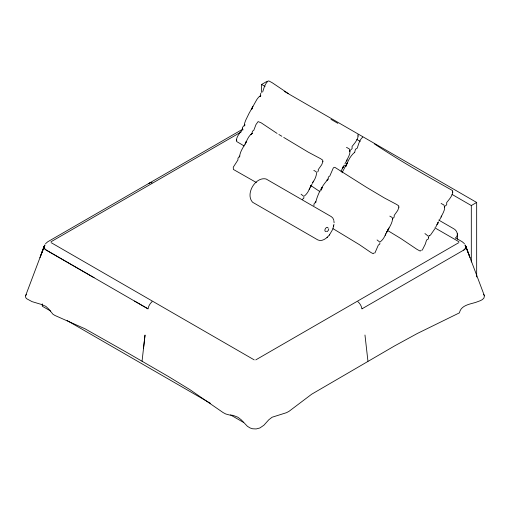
<?xml version="1.0" encoding="UTF-8"?>
<svg xmlns="http://www.w3.org/2000/svg" width="510" height="510" viewBox="0 0 510 510"><rect width="100%" height="100%" fill="white"/><g stroke="black" fill="none" stroke-linecap="round" stroke-linejoin="round"><path stroke-width="0.76" d="M244.564 125.122L244.577 123.382L245.622 120.424L249.078 113.322L256.836 99.52L258.685 97.085L260.852 95.855L260.049 96.403L260.814 93.183M438.683 220.059L453.122 228.397C456.934 229.94 459.3 235.55 455.232 238.202M313.943 205.689L313.988 203.968L315.741 201.73L315.639 202.859C317.316 194.667 322.441 184.913 328.376 179.029M316.57 173.17C316.245 176.473 314.785 179.788 312.726 182.427M392.579 218.905C392.152 223.839 388.888 227.791 386.816 232.114M328.765 228.856L328.3 230.431L327.165 231.623M329.358 235.065L332.769 229.277L333.954 224.317M44.217 246.368L25.576 295.8L25.576 297.171L26.399 298.567L32.002 301.62L41.476 304.464L45.855 306.363L48.896 309.251L52.919 314.211L54.946 315.46L84.928 328.74L128.571 353.43L168.402 376.501L189.835 389.583L223.138 412.596L225.745 413.98L229.423 415L233.095 415.357L237.896 417.231L241.185 419.762L247.439 426.322L250.117 427.966L252.616 428.782L256.186 428.942L259.883 427.966L263.893 425.232L268.815 419.762L272.104 417.231L286.55 412.66L289.087 411.283L311.674 394.211L394.453 345.99L417.314 333.495L459.414 312.859C460.97 305.28 469.602 304.247 475.843 302.353C478.845 301.008 484.736 300.135 484.423 295.8L465.783 246.368M143.546 348.12L145.031 335.025L142.054 361.214M236.328 140.193C236.908 136.049 239.98 132.734 242.518 129.559L242.492 127.328L244.908 124.612L244.685 125.989M358.262 135.819C357.682 139.963 354.609 143.284 352.066 146.459L352.098 148.684L350.644 149.914M452.874 191.907C452.293 196.05 449.221 199.365 446.683 202.547L446.709 204.771L445.262 206.002M236.767 139.925L236.57 141.474L244.162 145.962M357.822 136.093L358.014 134.538M452.434 192.174L452.631 190.625C426.15 175.714 399.623 160.656 374.289 143.807M392.496 218.777L392.413 219.37L392.725 218.669M323.047 161.243L321.727 164.711L318.202 169.677L318.361 170.71L317.666 172.004M399.05 206.983L397.73 210.445L394.204 215.411L394.16 217.132L393.172 218.191M322.588 161.396L322.779 160.191L320.662 158.737L308.295 152.171L283.719 137.413M398.597 207.136L398.782 205.925L396.672 204.472L384.298 197.905L366.499 187.317L334.923 167.376L334.114 167.325L333.247 168.096L329.791 176.046L328.421 176.964L328.07 178.774L326.935 180.234L327.662 179.418M349.803 150.654L349.675 151.4L350.07 150.507M354.667 152.484L355.432 149.264L357.249 148.155C358.517 144.292 359.55 139.861 362.699 137.101M429.05 236.053L429.159 235.703M333.648 226.3L333.789 225.834M444.452 207.347L444.688 206.595M262.637 92.068C263.906 88.204 264.932 83.774 268.081 81.013L269.012 81.02L272.142 82.684L288.418 93.611M321.306 189.93L322.18 187.355L321.294 189.981M251.519 109.688L252.845 106.297L251.551 109.682M245.291 144.241C246.827 140.288 248.619 135.603 252.367 133.295L250.926 134.5L252.067 133.04L252.418 131.229L253.789 130.305L255.988 124.561L258.111 121.59L261.171 122.821L277.077 133.416M345.914 166.445C347.794 161.275 350.389 155.728 354.711 152.273M147.976 308.837L46.251 250.104A7.452 4.303 0 0 1 45.071 244.915C43.286 246.496 44.3 249.25 46.289 250.11L94.089 277.701M245.775 142.787L246.177 141.621C244.009 146.701 239.668 151.406 239.63 157.118M304.342 196.05C306.905 194.029 308.767 190.989 309.806 187.884M380.345 241.785C382.908 239.77 384.769 236.729 385.815 233.625M309.175 189.631L311.062 185.736L310.316 187.004M385.178 235.371L387.064 231.476L386.325 232.745M41.641 253.183L44.357 245.954M40.57 256.007L44.313 246.094M39.933 257.684L44.262 246.228M346.169 165.763L347.463 162.378L342.006 172.801M25.576 295.8L26.399 294.404M347.042 159.993L346.481 160.892C348.107 157.271 351.447 152.936 349.344 148.945L346.481 147.345M441.66 216.074L441.099 216.98C442.725 213.358 446.065 209.023 443.961 205.026L441.099 203.426M312.043 184.065L310.807 186.373M388.429 228.811L387.804 230.093L389.002 227.919M342.28 168.504L343.255 166.917L340.999 171.239M436.898 224.591L437.873 223.004L435.616 227.326M343.255 166.917L342.867 167.554L343.663 166.215M437.873 223.004L437.484 223.641L438.536 221.831M346.928 160.178L344.887 163.933M441.545 216.259L439.505 220.02M374.901 253.005L378.356 245.055L379.727 244.137L379.912 242.989M422.267 250.142L425.327 244.048L426.57 240.031L428.387 238.916L428.432 236.997L428.438 237.36M312.318 183.358L313.624 181.152L313.312 181.605M342.809 167.65L343.408 166.7M437.421 223.737L438.026 222.781M434.807 228.85L430.529 235.021L429.114 235.913M45.537 243.684L47.742 241.778L242.856 129.113M333.789 220.148L332.839 218.05L331.328 216.648L266.105 178.991C255.312 176.403 245.017 194.24 252.654 202.291L317.877 239.949C321.249 241.549 324.953 239.451 327.401 237.131M327.063 237.481L329.53 234.88M374.104 252.934L373.231 253.725L370.974 252.539L359.327 244.609L332.973 228.639M421.349 250.104L420.195 251.079L417.059 249.415L400.783 238.489L388.142 230.813M302.353 199.314L303.724 198.396L303.909 197.249M463.711 250.11L465.649 248.16A7.452 4.303 0 0 1 463.717 250.091L361.979 308.83M261.611 92.425L261.611 84.469L266.959 81.383M51.064 241.734L241.173 131.962M152.037 301.729L152.05 301.722A7.752 4.475 -60 0 0 147.996 308.83L134.525 301.059M452 194.386L471.31 205.543L476.665 202.451L476.665 276.968M255.759 359.894L458.911 242.594M239.732 155.99L237.985 158.227L237.94 159.949L233.274 167.191L233.363 169.435L256.371 182.535M428.349 236.245L424.932 233.561M303.769 196.331L301.072 194.208M379.778 242.072L377.075 239.949M313.809 170.385L315.996 171.609L316.506 172.507M389.812 216.125L392.005 217.343L392.515 218.242M284.204 91.335L476.665 202.451M261.611 84.469L265.06 86.458M356.802 139.428L360.251 141.423M343.765 165.259L345.831 166.451M456.048 238.189L462.232 241.759L464.431 243.672M434.89 227.849L458.911 241.714M152.037 182.854L152.05 182.86A7.752 4.475 60 0 0 148.684 183.734M357.918 301.722L357.931 301.729A7.752 4.475 60 0 1 361.992 308.837M51.064 242.613L254.241 359.894M50.56 311.004L42.279 306.229L42.279 303.864M67.116 320.567L210.592 403.404M230.596 414.949L243.703 422.516M330.971 119.327L337.862 123.337M278.881 134.506L281.883 136.285M319.936 191.652L310.539 185.347M483.601 294.404L484.423 295.8M465.643 245.954L464.897 244.915A7.452 4.303 0 0 1 465.84 247.611L465.643 245.954L469.429 256.007M242.244 128.201L242.983 129.954M465.738 246.228L470.067 257.684M333.871 220.811L334.114 222.806M364.969 335.025L367.946 361.214M471.31 205.543L471.31 262.012M457.425 233.771L457.425 239.177M326.489 231.234A2.263 1.307 -60 0 1 324.895 230.463A2.263 1.307 -60 0 1 326.209 227.728A2.263 1.307 -60 0 1 328.032 228.015"/></g></svg>
